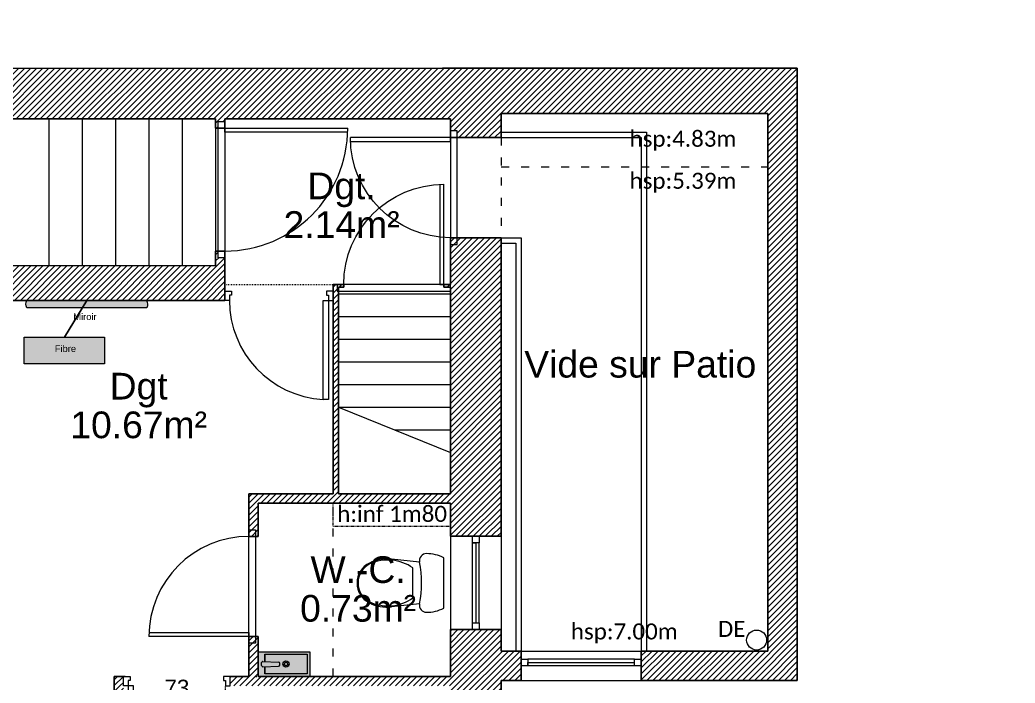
# Model space of a CAD drawing. Header units: millimetres. Extents: x -14819 to 43195, y -10328 to 20814.
# Drawn here: x 37121 to 37867, y 6035 to 6532 of the extents above; entities that cross this region are included whole.
import ezdxf
from ezdxf.enums import TextEntityAlignment as Align

# ---------------------------------------------------------------- set-up
doc = ezdxf.new("R2010")
doc.units = ezdxf.units.MM
doc.set_wipeout_variables(frame=1)
doc.header["$PDMODE"] = 3
for name, pattern in [('ACAD_ISO03W100', [30, 12, -18]), ('CACHE2', [0.1875, 0.125, -0.0625]), ('CACHEX2', [19.049999999999997, 12.7, -6.35]), ('Chemin', [0.5, 0.3, -0.2]), ('Cotation', [0.2, 0.1, -0.1])]:
    doc.linetypes.add(name, pattern=pattern)
for name, color, linetype, lineweight in [('05 - Menuiserie', 150, 'Continuous', 5), ('14 - Sanitaires', 130, 'Continuous', 9), ('50 - Signes', 12, 'Continuous', 9), ('52 - Projections', 22, 'ACAD_ISO03W100', 5), ('59 - TxT', 120, 'Continuous', 0), ('_Texte', 7, 'Continuous', 15), ('DV_Furnitures', 250, 'Continuous', 5), ('DV_Furnitures_Hachures', 9, 'Continuous', 5), ('DV_Hatch bathroom', 141, 'Continuous', 9), ('Escalier', 8, 'Continuous', 18), ('hauteur inf1.8m', 11, 'Continuous', 0), ('Menuiserie_cps', 7, 'Continuous', 15), ('Mur_coupe', 7, 'Continuous', 25), ('Mur_projeté', 8, 'ACAD_ISO03W100', 18), ('Mur_vu', 8, 'Continuous', 18), ('MW_eau', 5, 'Continuous', 13)]:
    doc.layers.add(name, color=color, linetype=linetype, lineweight=lineweight)
doc.layers.add('10 - Hachures', color=7, linetype='Continuous', lineweight=18, true_color=0x646464)
doc.layers.add('_mur_fantome', color=2, linetype='Continuous', lineweight=0, plot=False)
doc.layers.add('Menuiserie_seuil', color=8, linetype='Continuous', lineweight=9, plot=False)
for name, color, linetype in [('DV_Annotation', 8, 'Continuous'), ('DV_Doors', 20, 'Continuous'), ('DV_Text block', 20, 'Continuous')]:
    doc.layers.add(name, color=color, linetype=linetype)
doc.layers.add('DV_Surface', color=241, linetype='Continuous', plot=False)
doc.styles.add('Legend', font='calibri.ttf')
doc.styles.get("Standard").update_dxf_attribs({"font": 'arial.ttf'})
doc.dimstyles.new('AD-50-INT', dxfattribs={"dimscale": 0.6, "dimtxt": 20, "dimasz": 0.7, "dimexe": 0.18, "dimexo": 0.0625, "dimgap": 6, "dimtad": 1, "dimtoh": 1, "dimdec": 1, "dimzin": 12, "dimdsep": 46, "dimtxsty": 'Standard', "dimblk1": 'OB', "dimblk2": 'OB', "dimsah": 1, "dimcen": -9, "dimse1": 1, "dimse2": 1, "dimclrd": 256, "dimclre": 256, "dimclrt": 256, "dimadec": 0, "dimazin": 0, "dimtfac": 1, "dimtdec": 3, "dimtofl": 0, "dimtmove": 0, "dimatfit": 3, "dimldrblk": 'OB', "dimfxl": 1, "dimtolj": 1, "dimtzin": 0, "dimarcsym": 0})
pattern_1 = [(45, (30000, 0), (-2.245064030267288, 2.245064030267288), [])]

# ---------------------------------------------------------------- blocks, each defined once
blk = doc.blocks.new('Porte_Simple_Droite_75')
at = {"layer": 'Menuiserie_cps', "color": 1, "lineweight": 9}
for points in [[(0, 0), (0, 0.75)], [(0.03, 0.75), (0.03, 0), (0, 0)]]:
    blk.add_lwpolyline(points, dxfattribs=at)
at = {"layer": 'Menuiserie_cps', "lineweight": 9}
blk.add_arc((0, 0), 0.75, 0, 90, dxfattribs=at)
at = {"layer": 'Menuiserie_seuil'}
blk.add_lwpolyline([(-0.05, 0), (0.8, 0), (0.8, -0.05), (-0.05, -0.05)], close=True, dxfattribs=at)
blk = doc.blocks.new('Fenetre_70')
blk.add_lwpolyline([(0.05, 0.05), (0.05, 0), (0, 0), (0, 0.05), (0.7, 0.05), (0.7, 0), (0.6499999999999999, 0), (0.6499999999999999, 0.05), (0.6499999999999999, 0.025), (0.05, 0.025), (0.05, 0), (0.6499999999999999, 0)])
blk = doc.blocks.new('Porte_Simple_Droite_92')
at = {"layer": 'Menuiserie_cps', "color": 1, "lineweight": 9}
for points in [[(0, 0), (0, 0.92)], [(0.03, 0.92), (0.03, 0), (0, 0)]]:
    blk.add_lwpolyline(points, dxfattribs=at)
at = {"layer": 'Menuiserie_cps', "lineweight": 9}
blk.add_arc((0, 0), 0.92, 0, 90, dxfattribs=at)
at = {"layer": 'Menuiserie_seuil'}
blk.add_lwpolyline([(-0.05, 0), (0.9700000000000001, 0), (0.9700000000000001, -0.05), (-0.05, -0.05)], close=True, dxfattribs=at)
blk = doc.blocks.new('A$Cd99badf2')
at = {"layer": '14 - Sanitaires', "color": 251, "true_color": 0x666666}
for p, q in [((-18.13952563295607, 15.62753389589489), (-39.30232556501869, 17.9035494569689)), ((0, -18.89147585631508), (0, 18.89147585631508)), ((-23.07439533958677, -11.25135631300509), (-23.07439533958677, 11.2515585962683)), ((-18.13952563295607, -15.62753389589489), (-39.30232556501869, -17.9035494569689))]:
    blk.add_line(p, q, dxfattribs=at)
for centre, major_axis, ratio, start_param, end_param in [((-48.37238792295102, 3.748573362827301e-05), (-5.9769211464059e-12, -16.68935919452848), 0.9963002114165173, 3.601916012402754, 5.822858562511743), ((-42.48581495101098, -11.91389528103173), (-1.306751989320312e-11, -29.98816473324137), 0.9963002114164983, 3.034837579957689, 3.601942620473651), ((-41.83099804411177, -15.59181991033256), (6.244622238148877e-12, -32.78711456260238), 0.9963002114164841, 2.529969905986232, 3.570062703301074), ((-12.95063359627966, 16.68547564186156), (-8.559795474881673e-12, -5.314524385441844), 0.9963002114164967, 3.141628186577216, 4.912783807216385), ((-94.78058800066356, -0.0001013744622468948), (-7.065649204787319e-12, -78.49701817345249), 0.9963002114164897, 1.370375004641239, 1.771221202060049), ((-12.95058460871223, -6.732047302648425), (1.362792851840523e-12, -28.73204729787599), 0.9963002114164798, 2.67212634516965, 3.141600936229115), ((-48.37133133749012, 0.0004644971340894699), (1.004076606820594e-11, -15.88577603238602), 0.9963002114165165, 3.601990218597805, 5.822808068496082), ((-41.83099804411177, 15.59202219359577), (-5.686995123158875e-12, -32.78711456260236), 0.996300211416485, -0.4284700497113025, 0.6116227476035427), ((-42.48581495101098, 11.91409756429493), (6.422088939239126e-12, -29.98816473324137), 0.9963002114164933, -0.4603499668836395, 0.1067550736323257), ((-12.95063359627966, -16.68547564186156), (8.597528317134177e-12, -5.314524385441842), 0.9963002114164968, 4.511994153552986, 6.283149774192138), ((-12.95058460871223, 6.732047302648425), (3.691553910523292e-11, -28.732047297876), 0.9963002114164655, -8.282640660217666e-06, 0.469466308418812)]:
    blk.add_ellipse(centre, major_axis=major_axis, ratio=ratio, start_param=start_param, end_param=end_param, dxfattribs=at)
blk = doc.blocks.new('A$Cbc0bb2b0')
at = {"layer": '05 - Menuiserie', "linetype": 'Continuous'}
for points in [[(-37.57037520760059, 17.62716388872104), (-33.04382397777226, 15.50340920333656), (-34.31807678900805, 12.78747846543956), (-35.67604215795291, 13.42460487105382), (-37.37504590624303, 9.803363887222076), (-40.54363176713377, 11.28999216699231), (-37.57037520760059, 17.62716388872104)], [(27.65847368067625, -20.70888151053987), (31.42853278716939, -22.47770733070683), (-0.8525384307140484, -91.28128602413562), (-4.622597537243564, -89.51246020396866), (27.65847368067625, -20.70888151053987)], [(37.57037520760787, -17.62716388872832), (33.04382397777226, -15.50340920333656), (31.76957116653648, -18.21933994124083), (33.12753653548862, -18.85646634684781), (31.42853278719122, -22.47770733067773), (34.59711864808196, -23.96433561045524), (37.57037520760787, -17.62716388872832)]]:
    blk.add_lwpolyline(points, dxfattribs=at)
at = {"layer": '50 - Signes', "linetype": 'Continuous'}
blk.add_arc((31.6526604386745, -22.49110213361928), 76.20863979111424, 154.9275562788115, 241.5755667311877, dxfattribs=at)
blk = doc.blocks.new('OB')
for p, q in [((-15, 0), (15, 0)), ((0, -15), (0, 15))]:
    blk.add_line(p, q)
at = {"const_width": 0.5}
blk.add_lwpolyline([(-10.60660171779818, -10.60660171779818), (10.60660171779818, 10.60660171779818)], dxfattribs=at)
blk = doc.blocks.new('*D1033')
at = {"layer": 'Defpoints', "color": 0, "transparency": 16777216}
for p in [(3.499999999999275, -3.000000000013267), (76.50000000000068, -3.00000000001333), (76.50000000000068, -18.20047361980237)]:
    blk.add_point(p, dxfattribs=at)
at = {"layer": 'DV_Annotation', "lineweight": -2, "transparency": 16777216}
blk.add_line((3.619999999999274, -18.20047361980237), (76.38000000000068, -18.20047361980237), dxfattribs=at)
at = {"layer": 'DV_Annotation', "lineweight": -2, "transparency": 16777216, "xscale": 0.12, "yscale": 0.12, "zscale": 0.12, "rotation": 180}
blk.add_blockref('OB', (3.499999999999274, -18.20047361980237), dxfattribs=at)
at = {"layer": 'DV_Annotation', "lineweight": -2, "transparency": 16777216, "xscale": 0.12, "yscale": 0.12, "zscale": 0.12}
blk.add_blockref('OB', (76.50000000000068, -18.20047361980237), dxfattribs=at)
at = {"layer": 'DV_Annotation', "lineweight": 5, "transparency": 16777216, "insert": (39.99999999999998, -8.469504997701414), "char_height": 12, "attachment_point": 5}
blk.add_mtext('\\A1;73', dxfattribs=at)
blk = doc.blocks.new('*U1077')
at = {"layer": 'DV_Hatch bathroom', "transparency": 33554579}
h = blk.add_hatch(color=256, dxfattribs=at)
h.dxf.hatch_style = 1
h.paths.add_polyline_path([(9.165664057097956, 20.72603011435581), (-9.334335942902044, 20.72603011435581), (-9.334335942902271, -17.77396988564419), (9.165664057097956, -17.77396988564419)])
for p, q in [((-9.334335942902271, -17.77396988564419), (-9.334335942902044, 20.72603011435581)), ((-1.929563531934264, 15.72603011435581), (-7.334335942902044, 15.72603011435581)), ((-1.987544030153231, 17.28190629873961), (-1.549702354130659, 5.532655133609865)), ((-1.077948124051773, 18.22603011435581), (1.077948124052227, 18.22603011435581)), ((1.987544030153686, 17.28190629873961), (1.549702354131114, 5.532655133609865)), ((7.334335942902726, 15.72603011435581), (1.929563531934718, 15.72603011435581)), ((-0.6401064480289733, 4.656324403771407), (0.6401064480294281, 4.656324403771407))]:
    blk.add_line(p, q)
blk.add_lwpolyline([(9.165664057097956, -17.77396988564419), (-9.334335942902271, -17.77396988564419), (-9.334335942902044, 20.72603011435581), (9.165664057097956, 20.72603011435581)], close=True)
for points in [[(-7.334335942902044, 15.72603011435581), (-7.334335942902044, 15.72603011435581), (-1.929563531934264, 15.72603011435581)], [(1.929563531934718, 15.72603011435581), (7.334335942902726, 15.72603011435581), (7.334335942902726, -15.77396988564419), (-7.334335942902271, -15.77396988564419), (-7.334335942902044, 15.72603011435581)]]:
    blk.add_lwpolyline(points)
for radius in [2.328162201885726, 1.31679856552208]:
    blk.add_circle((0, 0), radius)
for centre, start, end in [((-1.077948124051773, 17.31580284162857), 90, 182.1341681073521), ((1.077948124052227, 17.31580284162857), 357.8658318926479, 90), ((-0.6401064480289733, 5.566551676498761), 182.1341681073521, 270), ((0.6401064480294281, 5.566551676498761), 270, 357.8658318926479)]:
    blk.add_arc(centre, 0.9102272727272813, start, end)
blk = doc.blocks.new('Miroir 90cm')
at = {"layer": 'DV_Furnitures_Hachures', "lineweight": 5}
h = blk.add_hatch(color=256, dxfattribs=at)
h.dxf.hatch_style = 1
edge = h.paths.add_edge_path()
edge.add_line((-0.4499848056338038, 0.05522968720821186), (0.4477030021702495, 0.05521063325192033))
edge.add_arc((0.3862301181311314, 0.0249999999999999), 0.06849523949566794, -21.406897688995173, 26.17164744706122, ccw=False)
edge.add_line((0.4499999999999957, 0), (-0.4500000000000028, 0))
edge.add_arc((-0.3967959437695043, 0.02760020860397983), 0.05993699287052404, 152.5499345008859, 207.4185399527052, ccw=False)
at = {"lineweight": 5}
blk.add_lwpolyline([(-0.4499848056338038, 0.05522968720821186), (0.4477030021702496, 0.05521063325192033, -0.2106352827211627), (0.4499999999999957, 0), (-0.4500000000000028, 0, -0.244090882843314)], format="xyb", close=True, dxfattribs=at)
at = {"layer": 'DV_Text block', "lineweight": 5, "insert": (-0.1019041671902841, -0.04238438577682668), "char_height": 0.05, "attachment_point": 1}
blk.add_mtext_dynamic_manual_height_columns('Miroir', width=0.8161589563717087, gutter_width=1, heights=[0], dxfattribs=at)
blk = doc.blocks.new('Tablette box')
at = {"layer": 'DV_Furnitures_Hachures', "lineweight": 5}
h = blk.add_hatch(color=256, dxfattribs=at)
h.dxf.hatch_style = 1
h.paths.add_polyline_path([(0, 0.2000000000000002), (0.6000000000000014, 0.2000000000000002), (0.6000000000000014, 0), (0, 0)])
at = {"lineweight": 5}
blk.add_lwpolyline([(0, 0.2000000000000002), (0.6000000000000014, 0.2000000000000002), (0.6000000000000014, 0), (0, 0)], close=True, dxfattribs=at)
at = {"layer": 'DV_Text block', "lineweight": 5, "insert": (0.2285746268501612, 0.1379860540155677), "char_height": 0.05, "attachment_point": 1}
blk.add_mtext_dynamic_manual_height_columns('Fibre', width=1.418294775322551, gutter_width=1, heights=[0], dxfattribs=at)
blk = doc.blocks.new('*U1032')
at = {"lineweight": 5}
blk.add_wipeout([(74.99999999999153, 1.9999999999763247), (79.99999999999153, -2.368949481024174e-11), (80.00000000000004, -7.000000000013927), (74.99999999999977, -8.999999999999986), (4.999999999985706, -8.999999999999929), (-3.591097198604254e-13, -7.000000000013856), (-8.908336950332343e-12, -2.3632651391380932e-11), (4.999999999990816, 1.9999999999763816)], dxfattribs=at)
at = {"linetype": 'CACHEX2', "lineweight": 5}
for p, q in [((1.56319401867222e-12, -1.317689592636729e-11), (-4.999999999998437, -1.317494559180521e-11)), ((80.00000000000114, -3.3323566128729e-11), (99.99999999999909, -3.333980516196447e-11))]:
    blk.add_line(p, q, dxfattribs=at)
at = {"lineweight": 5}
blk.add_line((3.499999999999261, -7.000000000013182), (3.49999999975114, -79.99999917494443), dxfattribs=at)
for points in [[(3.499999999999275, -3.000000000013267), (3.499999999999261, -7.000000000013893), (-3.979039320256561e-13, -7.000000000013179), (-9.805489753489383e-13, -1.317689592636728e-11), (4.999999999998735, -1.318239897460816e-11), (4.999999999999346, -3.000000000013268), (3.499999999999275, -3.000000000013267)], [(3.499999999999261, -6.999999174934052), (3.500000000002046, -79.99999917493119), (7.500000000002061, -79.99999917493118), (7.500000000002814, -6.999999174933388), (3.499999999999261, -6.999999174933341)], [(76.50000000000068, -3.00000000001333), (76.50000000000068, -7.000000000013956), (79.99999999999972, -7.000000000013956), (80.00000000000114, -2.645261787392883e-11), (74.9999999999994, -1.323856945711754e-11), (75, -3.000000000013329), (76.50000000000068, -3.00000000001333)]]:
    blk.add_lwpolyline(points, dxfattribs=at)
at = {"linetype": 'CACHE2', "lineweight": 5, "ltscale": 0.5}
blk.add_arc((3.500000000002103, -7.000000000012474), 72.9999985272857, 269.9999999999976, 359.9999999999989, dxfattribs=at)
at = {"layer": 'DV_Annotation', "lineweight": 5}
dim = blk.add_linear_dim(base=(76.50000000000068, -18.20047361980237), p1=(3.499999999999275, -3.000000000013267), p2=(76.50000000000068, -3.00000000001333), dimstyle='AD-50-INT', override={"dimasz": 0.2}, dxfattribs=at)
dim.commit()
dim.dimension.update_dxf_attribs({"geometry": '*D1033', "text_midpoint": (39.99999999999998, -8.469504997701414)})

msp = doc.modelspace()

# ---------------------------------------------------------------- hatches: boundary and pattern name
at = {"layer": '10 - Hachures', "lineweight": 18}
h = msp.add_hatch(dxfattribs=at)
h.set_pattern_fill('ANSI31', color=256)
h.set_pattern_definition(pattern_1)
h.paths.add_polyline_path([(37703.44082111306, 6495.841927371269), (37437.44082111307, 6495.841927371269), (36546.27194010184, 6495.841927371269), (36552.56665923125, 6355.836387163486), (36586.51833405181, 6357.402766208571), (36582.36141598309, 6449.841927371269), (36923.44547986519, 6449.841927371263), (36923.51594481106, 6328.839660506762), (37060.36454918842, 6328.839660506762), (37060.3484922148, 6300.839660506762), (37065.34562489808, 6300.839660506762), (37065.34562489808, 6295.839660506762), (37067.34562489809, 6295.839660506762), (37067.34562489809, 6321.839660506762), (37274.34562489809, 6321.839660506762), (37274.4279575478, 6353.841927371258), (37269.44082111307, 6353.841927371258), (37269.44082111307, 6358.841927371258), (37267.44082111307, 6358.841927371258), (37267.40593410709, 6347.846855100327), (36945.44082111307, 6348.07238208392), (36945.44082111307, 6457.841927371263), (37267.44082111307, 6457.84192737126), (37267.44082111307, 6450.841927371258), (37269.44082111307, 6450.841927371258), (37269.44082111307, 6455.841927371258), (37274.44082111307, 6455.841927371258), (37274.44082111307, 6457.84192737126), (37443.44082111307, 6457.841927371256), (37443.44082111307, 6448.841927371269), (37448.44082111307, 6448.841927371269), (37448.44082111307, 6443.841927371269), (37481.44082111305, 6443.841927371269), (37481.44082111305, 6461.841927371269), (37681.44082111306, 6461.841927371269), (37681.44082111306, 6058.973367592776), (37586.44082111305, 6058.973367592776), (37586.44082111305, 6036.973367592776), (37703.44082111306, 6036.973367592776), (37703.44082111306, 6461.841927371269)])
h = msp.add_hatch(dxfattribs=at)
h.set_pattern_fill('ANSI31', color=256)
h.set_pattern_definition(pattern_1)
h.paths.add_polyline_path([(37481.44082111305, 6368.841927371269), (37443.44082111307, 6368.841927371269), (37443.44082111307, 6333.841927371256), (37438.44082111306, 6333.841927371256), (37438.44082111306, 6331.841927371254), (37443.44082111307, 6331.841927371254), (37443.44082111306, 6176.841927371267), (37359.44082111306, 6176.841927371267), (37359.44082111307, 6331.841927371258), (37363.44082111306, 6331.841927371258), (37363.44082111306, 6333.841927371256), (37355.44082111307, 6333.841927371256), (37355.44082111306, 6176.841927371267), (37292.44082111306, 6176.841927371267), (37292.44082111306, 6144.841927371269), (37299.44082111306, 6144.841927371269), (37299.44082111306, 6169.841927371269), (37443.44082111306, 6169.841927371269), (37443.44082111306, 6144.973367592777), (37481.44082111305, 6144.973367592777)])
h = msp.add_hatch(dxfattribs=at)
h.set_pattern_fill('ANSI31', color=256)
h.set_pattern_definition(pattern_1)
h.paths.add_polyline_path([(37481.44082111305, 4916.841927371269), (37481.44082111305, 6036.973367592776), (37496.44082111305, 6036.973367592776), (37496.44082111305, 6058.973367592776), (37481.44082111305, 6058.973367592776), (37481.44082111305, 6074.973367592777), (37443.44082111306, 6074.973367592777), (37443.44082111306, 6039.841927371267), (37299.44082111306, 6039.841927371267), (37299.44082111306, 6069.841927371269), (37292.44082111306, 6069.841927371269), (37292.44082111306, 6039.841927371267), (37191.44082111306, 6039.841927371267), (37191.44082111306, 5939.84192737119), (37198.44082111306, 5939.84192737119), (37198.44082111306, 6032.841927371267), (37443.44082111306, 6032.841927371267), (37443.44082111306, 6028.841927371269), (37451.44082111307, 6028.841927371269), (37451.44082111307, 5958.841927371267), (37443.44082111306, 5958.841927371267), (37443.44082111306, 5764.841927371267), (37198.44082111306, 5764.841927371267), (37198.44082111306, 5864.84192737119), (37191.44082111306, 5864.84192737119), (37191.44082111306, 5757.841927371267), (37443.44082111306, 5757.841927371267), (37443.44082111305, 5409.841927371269), (37443.44082111305, 4916.841927371271), (37325.74824266274, 4916.841927371269), (37325.74824266274, 4882.841927371267), (37483.09247821148, 4882.841927371267), (37483.09247821148, 4916.841927371269)])

# ---------------------------------------------------------------- linework, layer by layer
at = {"layer": '05 - Menuiserie'}
msp.add_lwpolyline([(37581.44082111305, 6047.973367592776), (37581.44082111305, 6052.973367592776), (37586.44082111305, 6052.973367592776), (37586.44082111305, 6047.973367592776), (37496.44082111305, 6047.973367592776), (37496.44082111305, 6052.973367592776), (37501.44082111305, 6052.973367592776), (37501.44082111305, 6047.973367592776), (37501.44082111305, 6050.473367592776), (37581.44082111305, 6050.473367592776), (37581.44082111305, 6052.973367592776), (37501.44082111305, 6052.973367592776)], dxfattribs=at)
at = {"layer": '50 - Signes', "flags": 128}
for points in [[(36945.44082111307, 6402.957154727596, 0, 0, 0), (37242.4022241227, 6402.749142099015, 20, 0, 0), (37267.40221798947, 6402.731630347032, 0, 0, 0)], [(37401.44082111306, 6326.841927371256, 0, 0, 0), (37401.44082111306, 6241.841927371254, 20, 0, 0), (37401.44082111306, 6224.841927371254, 0, 0, 0)]]:
    msp.add_lwpolyline(points, format="xyseb", dxfattribs=at)
at = {"layer": '52 - Projections', "ltscale": 0.04}
msp.add_lwpolyline([(37274.37646894723, 6333.828579790949), (37355.44082111307, 6333.841927371253)], dxfattribs=at)
at = {"layer": '_mur_fantome', "flags": 128}
msp.add_lwpolyline([(36546.27194010184, 6495.841927371269), (37437.44082111307, 6495.841927371269)], dxfattribs=at)
at = {"layer": 'DV_Surface'}
msp.add_lwpolyline([(37154.04464471292, 6294.32675720414), (37170.84562489809, 6321.839660506762)], dxfattribs=at)
at = {"layer": 'Escalier', "flags": 128}
for points in [[(37142.44085177922, 6457.929486131196), (37142.36380352399, 6347.934443392954)], [(37167.44084564599, 6457.911974379212), (37167.36379739076, 6347.916931640969)], [(37192.44083951275, 6457.894462627225), (37192.36379125754, 6347.899419888982)], [(37217.44083337953, 6457.87695087524), (37217.3637851243, 6347.881908136997)], [(37242.4408272463, 6457.859439123255), (37242.36377899107, 6347.864396385013)], [(37267.44082111307, 6457.841927371271), (37267.36377285785, 6347.846884633028)], [(37359.44082111307, 6326.841927371256), (37443.44082111307, 6326.841927371256)], [(37359.44082111307, 6309.841927371258), (37443.44082111307, 6309.841927371254)], [(37359.44082111307, 6292.841927371256), (37443.44082111307, 6292.841927371256)], [(37359.44082111307, 6275.841927371256), (37443.44082111307, 6275.841927371254)], [(37359.44082111307, 6258.841927371256), (37443.44082111307, 6258.841927371256)], [(37359.44082111307, 6241.841927371256), (37443.44082111307, 6241.841927371254)], [(37359.44082111307, 6241.841927371256), (37443.44082111307, 6207.841927371254)], [(37401.44082111306, 6224.841927371254), (37443.44082111307, 6224.841927371254)]]:
    msp.add_lwpolyline(points, dxfattribs=at)
at = {"layer": 'hauteur inf1.8m', "linetype": 'Cotation', "ltscale": 4, "flags": 128}
for points in [[(37355.44082111306, 6152.508594037935), (37355.44082111306, 6169.841927371269)], [(37355.44082111306, 6152.508594037935), (37443.44082111306, 6152.508594037935)]]:
    msp.add_lwpolyline(points, dxfattribs=at)
at = {"layer": 'Mur_coupe'}
for p, q in [((37437.44082111307, 6495.841927371269), (37703.44082111306, 6495.841927371269)), ((37481.44082111305, 5434.84231433836), (37481.44082111305, 6036.973367592776))]:
    msp.add_line(p, q, dxfattribs=at)
at = {"layer": 'Mur_coupe', "flags": 128}
for points in [[(37703.44082111306, 6461.841927371269), (37703.44082111306, 6495.841927371269)], [(37481.44082111305, 6461.841927371269), (37681.44082111306, 6461.841927371269)], [(37481.44082111305, 6443.841927371269), (37481.44082111305, 6461.841927371269)], [(37681.44082111306, 6058.973367592776), (37681.44082111306, 6461.841927371269)], [(37703.44082111306, 6461.841927371269), (37703.44082111306, 6461.841927371269)], [(37703.44082111306, 6036.973367592776), (37703.44082111306, 6461.841927371269)], [(36945.44082111307, 6457.841927371263), (37267.44082111307, 6457.84192737126)], [(37267.44082111307, 6450.841927371258), (37267.44082111307, 6457.841927371271)], [(37274.44082111307, 6457.84192737126), (37443.44082111307, 6457.841927371256)], [(37274.44082111307, 6450.841927371258), (37274.44082111307, 6457.841927371271)], [(37443.44082111307, 6443.841927371269), (37443.44082111307, 6457.841927371267)], [(37267.44082111307, 6450.841927371258), (37274.44082111307, 6450.841927371258)], [(37481.44082111305, 6443.841927371269), (37443.44082111307, 6443.841927371269)], [(37481.44082111305, 6368.841927371269), (37443.44082111307, 6368.841927371269)], [(37443.44082111307, 6333.841927371256), (37443.44082111307, 6368.841927371269)], [(37481.44082111305, 6144.973367592777), (37481.44082111305, 6368.841927371269)], [(37267.40593410709, 6347.846855100327), (37267.44082111307, 6358.841927371258)], [(37267.44082111307, 6358.841927371258), (37274.44082111307, 6358.841927371258)], [(37274.34562489809, 6321.839660506762), (37274.44082111307, 6358.841927371258)], [(36945.44082111307, 6348.07238208392), (37267.40593410709, 6347.846855100327)], [(37274.41252132048, 6347.841947194421), (37274.44082111307, 6347.841927371258)], [(37355.44082111307, 6333.841927371256), (37363.44082111306, 6333.841927371256)], [(37355.44082111307, 6333.841927371256), (37355.44082111306, 6176.841927371267)], [(37363.44082111306, 6331.841927371254), (37363.44082111306, 6333.841927371256)], [(37438.44082111306, 6333.841927371256), (37443.44082111307, 6333.841927371256)], [(37438.44082111306, 6331.841927371254), (37438.44082111306, 6333.841927371256)], [(37359.44082111307, 6331.841927371258), (37363.44082111306, 6331.841927371258)], [(37359.44082111307, 6331.841927371258), (37359.44082111306, 6176.841927371267)], [(37438.44082111306, 6331.841927371254), (37443.44082111307, 6331.841927371254)], [(37443.44082111306, 6176.841927371267), (37443.44082111307, 6331.841927371254)], [(37274.34562489809, 6321.839660506762), (37067.34562489809, 6321.839660506762)], [(37355.44082111306, 6176.841927371267), (37292.44082111306, 6176.841927371267)], [(37292.44082111306, 6144.841927371269), (37292.44082111306, 6176.841927371267)], [(37443.44082111306, 6176.841927371267), (37359.44082111306, 6176.841927371267)], [(37443.44082111306, 6169.841927371269), (37299.44082111306, 6169.841927371269)], [(37299.44082111306, 6144.841927371269), (37299.44082111306, 6169.841927371269)], [(37443.44082111306, 6144.973367592777), (37443.44082111306, 6169.841927371269)], [(37292.44082111306, 6144.841927371269), (37299.44082111306, 6144.841927371269)], [(37481.44082111305, 6144.973367592777), (37443.44082111306, 6144.973367592777)], [(37481.44082111305, 6074.973367592777), (37443.44082111306, 6074.973367592777)], [(37443.44082111306, 6039.841927371267), (37443.44082111306, 6074.973367592777)], [(37481.44082111305, 6058.973367592776), (37481.44082111305, 6074.973367592777)], [(37292.44082111306, 6069.841927371269), (37299.44082111306, 6069.841927371269)], [(37292.44082111306, 6039.841927371267), (37292.44082111306, 6069.841927371269)], [(37299.44082111306, 6039.841927371267), (37299.44082111306, 6069.841927371269)], [(37481.44082111305, 6058.973367592776), (37496.44082111305, 6058.973367592776)], [(37586.44082111305, 6058.973367592776), (37681.44082111306, 6058.973367592776)], [(37292.44082111306, 6039.841927371267), (37191.44082111305, 6039.841927371267)], [(37191.44082111306, 5939.84192737119), (37191.44082111306, 6039.841927371267)], [(37443.44082111306, 6039.841927371267), (37299.44082111306, 6039.841927371267)], [(37481.44082111305, 6036.973367592776), (37496.44082111305, 6036.973367592776)], [(37586.44082111305, 6036.973367592776), (37703.44082111306, 6036.973367592776)]]:
    msp.add_lwpolyline(points, dxfattribs=at)
at = {"layer": 'Mur_coupe'}
for points in [[(37496.44082111305, 6058.973367592776), (37496.44082111305, 6036.973367592776)], [(37586.44082111305, 6058.973367592776), (37586.44082111305, 6036.973367592776)]]:
    msp.add_lwpolyline(points, dxfattribs=at)
at = {"layer": 'Mur_projeté', "ltscale": 0.5, "flags": 128}
for points in [[(37481.44082111305, 6443.841927371269), (37481.44082111305, 6368.841927371269)], [(37481.44082111305, 6421.841927371269), (37681.44082111306, 6421.841927371269)], [(37355.44082111306, 6039.841927371267), (37355.44082111306, 6169.841927371269)]]:
    msp.add_lwpolyline(points, dxfattribs=at)
at = {"layer": 'Mur_vu', "lineweight": 18}
for points in [[(37481.44082111305, 6447.841927371269), (37590.44082111305, 6447.841927371269), (37590.44082111305, 6058.973367592776)], [(37481.44082111305, 6443.841927371269), (37586.44082111305, 6443.841927371269), (37586.44082111305, 6058.973367592776)], [(37481.44082111305, 6368.841927371269), (37496.44082111305, 6368.841927371269), (37496.44082111305, 6058.973367592776)], [(37481.44082111305, 6364.841927371269), (37492.44082111305, 6364.841927371269), (37492.44082111305, 6058.973367592776)], [(37496.44082111305, 6058.973367592776), (37586.44082111305, 6058.973367592776)], [(37496.44082111305, 6036.973367592776), (37586.44082111305, 6036.973367592776)]]:
    msp.add_lwpolyline(points, dxfattribs=at)
at = {"layer": 'Mur_vu', "flags": 128}
for points in [[(37443.44082111306, 6144.973367592777), (37443.44082111306, 6074.973367592777)], [(37481.44082111305, 6144.973367592777), (37481.44082111305, 6074.973367592777)]]:
    msp.add_lwpolyline(points, dxfattribs=at)
at = {"layer": 'MW_eau'}
msp.add_circle((37672.9401321301, 6067.208265631613), 7.5, dxfattribs=at)

# ---------------------------------------------------------------- block references
at = {"lineweight": 5, "xscale": 100, "yscale": 100, "zscale": 100}
msp.add_blockref('Tablette box', (37124.04464471292, 6274.32675720414), dxfattribs=at)
at = {"layer": '05 - Menuiserie'}
for name, p, xscale, yscale, zscale, rotation in [('Porte_Simple_Droite_92', (37274.44082111307, 6450.841927371258), 100, 100, 100, 270), ('Porte_Simple_Droite_75', (37443.44082111307, 6443.841927371269), -100, 100, 100, 90), ('A$Cbc0bb2b0', (37314.90203764744, 6328.692070145281), 0.9768381557982359, 0.9768381557982359, 0.9768381557982359, 25.13489956183669), ('Porte_Simple_Droite_75', (37292.44082111306, 6069.841927371269), 100, 100, 100, 90.00000000000001), ('Fenetre_70', (37464.94082111306, 6074.973367592777), 100, 100, 100, 90)]:
    msp.add_blockref(name, p, dxfattribs=dict(at, xscale=xscale, yscale=yscale, zscale=zscale, rotation=rotation))
at = {"layer": '05 - Menuiserie', "xscale": -100, "yscale": 100, "zscale": 100}
msp.add_blockref('Porte_Simple_Droite_75', (37438.44082111306, 6333.841927371256), dxfattribs=at)
at = {"layer": '14 - Sanitaires', "linetype": 'Continuous'}
msp.add_blockref('A$Cd99badf2', (37438.44082111306, 6109.973367592777), dxfattribs=at)
at = {"layer": 'DV_Furnitures', "lineweight": 5, "xscale": 100, "yscale": 100, "zscale": 100}
msp.add_blockref('Miroir 90cm', (37170.95971507127, 6316.317644483755), dxfattribs=at)
at = {"layer": 'DV_Furnitures', "color": 18, "true_color": 0x000000, "rotation": 90}
msp.add_blockref('*U1077', (37320.16685122742, 6049.176263314169), dxfattribs=at)

# ---------------------------------------------------------------- texts
at = {"layer": '59 - TxT', "linetype": 'Continuous'}
for s, p in [('Dgt.', (37361.84578910797, 6397.683951462968)), ('2.14m²', (37361.84578910797, 6368.683951462968)), ('Vide sur Patio', (37585.71533213006, 6263.980150495416)), ('Dgt', (37209.75408060812, 6247.524458360298)), ('10.67m²', (37209.75408060812, 6218.524458360298)), ('W.-C.', (37374.2424877568, 6109.97367111941)), ('0.73m²', (37374.2424877568, 6080.97367111941))]:
    msp.add_text(s, height=20, dxfattribs=at).set_placement(p, align=Align.CENTER)
at = {"layer": '_Texte', "linetype": 'Chemin', "ltscale": 0.1, "style": 'Legend'}
for s, p in [('hsp:4.83m', (37577.67628136209, 6437.020386801304)), ('hsp:5.39m', (37577.67628136209, 6405.494477708527)), ('hsp:7.00m', (37533.69373990709, 6067.64665463666))]:
    msp.add_text(s, height=12, dxfattribs=at).set_placement(p)
at = {"layer": 'hauteur inf1.8m', "linetype": 'Chemin', "ltscale": 0.1, "style": 'Legend'}
msp.add_text('h:inf 1m80', height=12, rotation=359.9999999933299, dxfattribs=at).set_placement((37358.59873277408, 6155.789638792822))
at = {"layer": 'MW_eau', "style": 'Legend'}
msp.add_text('DE', height=12, dxfattribs=at).set_placement((37643.91597666611, 6069.505345228049))

# ---------------------------------------------------------------- next in the draw order: block references
at = {"layer": 'DV_Doors', "rotation": 359.9998895783881}
msp.add_blockref('*U1032', (37198.44083460361, 6039.841927371267), dxfattribs=at)

# ---------------------------------------------------------------- next in the draw order: linework, layer by layer
at = {"layer": 'DV_Surface'}
msp.add_circle((37201.94082111306, 6032.841920625995), 1813.726961741503, dxfattribs=at)

doc.saveas('drawing.dxf')
